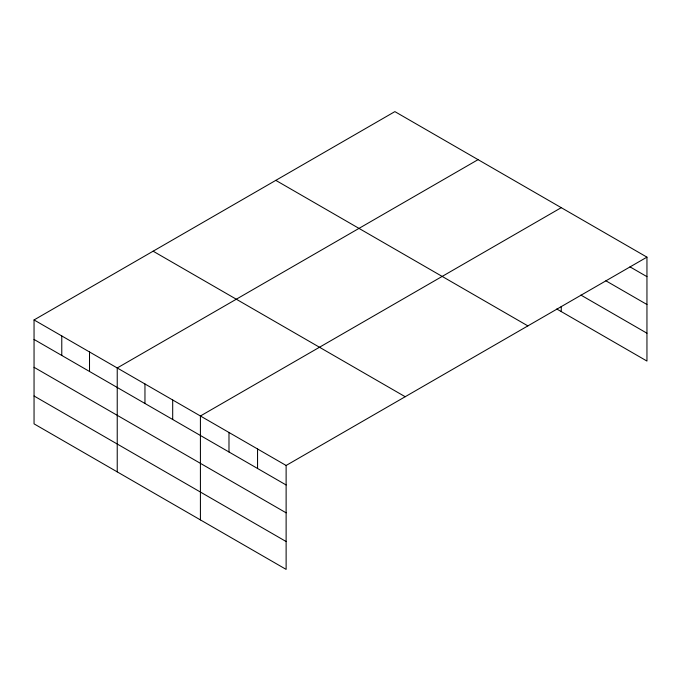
<?xml version="1.0" encoding="UTF-8"?>
<svg xmlns="http://www.w3.org/2000/svg" width="681" height="681" viewBox="0 0 681 681"><rect width="100%" height="100%" fill="white"/><g stroke="black" fill="none" stroke-linecap="round" stroke-linejoin="round"><path stroke-width="1.02" d="M556.777 308.995L646.95 361.058L646.95 257.146L394.878 111.616L34.05 319.942L34.05 423.854L286.122 569.384L286.122 465.472L34.05 319.942M478.062 159.643L117.234 367.961L117.234 471.873M561.246 207.671L200.418 415.989L200.418 519.901M286.122 465.472L646.95 257.146M629.985 266.858L646.95 276.656M605.886 280.793L646.95 304.509M580.884 295.069L646.95 333.205M275.805 180.363L527.877 325.893M153.123 251.195L405.195 396.725M34.05 339.444L286.122 484.974M34.05 367.297L286.122 512.827M34.05 395.993L286.122 541.531M561.246 306.424L561.246 311.583M257.554 448.975L257.554 468.477M228.986 432.486L228.986 451.988M172.693 399.985L172.693 419.487M144.959 383.973L144.959 403.475M89.509 351.958L89.509 371.46M61.775 335.946L61.775 355.448"/></g></svg>
